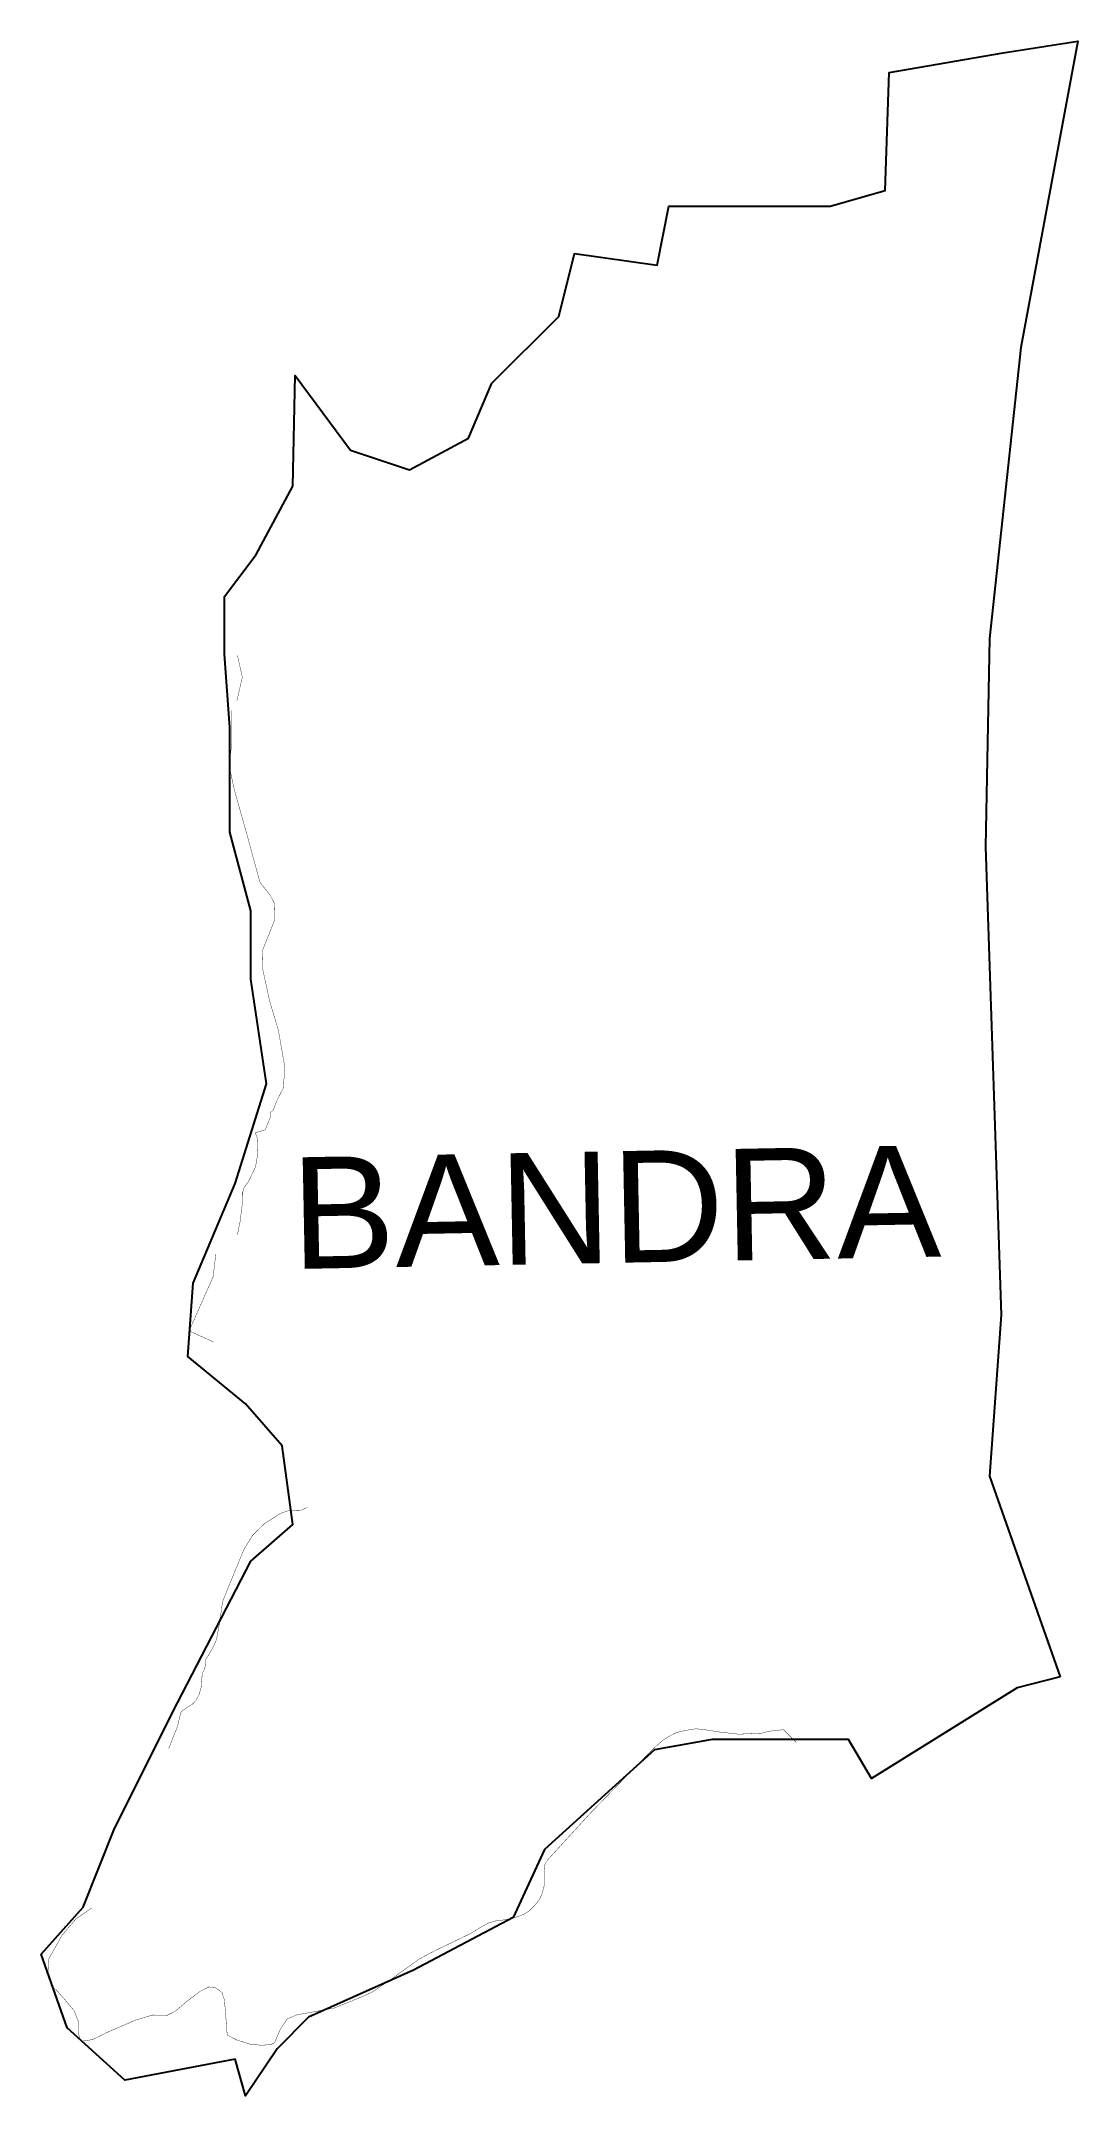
# Model space of a CAD drawing. Header units: metres. Extents: x 270268 to 273055, y 2106718 to 2112242.
import ezdxf

# ---------------------------------------------------------------- set-up
doc = ezdxf.new("R2010")
doc.units = ezdxf.units.M
for name, color, linetype in [('SEAWALL', 170, 'Continuous'), ('village', 3, 'Continuous'), ('VILLAGE NAME', 250, 'Continuous')]:
    doc.layers.add(name, color=color, linetype=linetype)
doc.styles.get("Standard").update_dxf_attribs({"font": 'simplex.shx'})

msp = doc.modelspace()

# ---------------------------------------------------------------- linework, layer by layer
at = {"layer": 'SEAWALL', "const_width": 1, "flags": 128}
for points in [[(270794.3, 2110468.9), (270809, 2110532.1), (270795.7, 2110590.9)], [(270780.5, 2110443), (270780.9, 2110356.7), (270776.2, 2110315.4), (270776.5, 2110280.2), (270787.5, 2110229), (270817.6, 2110122.4), (270856.3, 2109980.6), (270884.2, 2109945.5), (270894.6, 2109925.4), (270895.7, 2109878.9), (270864, 2109799.4), (270863.2, 2109749.6), (270882.7, 2109659.9), (270905.6, 2109583.9), (270913.7, 2109538.5), (270923.3, 2109482.3), (270919, 2109427), (270902.8, 2109395.9), (270891.9, 2109367.8), (270885, 2109362.6), (270885, 2109350.4), (270870.3, 2109315.1), (270843.8, 2109307.2), (270849, 2109293.6), (270850.5, 2109251.4), (270844.5, 2109215.4), (270826.2, 2109177.3), (270814.1, 2109160.2), (270809.8, 2109147.2), (270810.1, 2109125.4), (270802.7, 2109066.9), (270795.5, 2109032.3)], [(270737.7, 2108981.7), (270730.5, 2108920.2), (270665.9, 2108774.5), (270730.7, 2108745.2)], [(270611.1, 2107651.6), (270634.8, 2107711.9), (270642.8, 2107745.8), (270645.7, 2107751.7), (270660.8, 2107762.3), (270674.5, 2107770.8), (270684.6, 2107781.6), (270692.8, 2107796.8), (270698.7, 2107818.6), (270700.4, 2107842), (270700.9, 2107852.7), (270707.7, 2107866.7), (270711, 2107879.8), (270711, 2107891.4), (270731, 2107925.3), (270739.4, 2107944.3), (270747.5, 2107987.9), (270755.4, 2108043.7), (270756.8, 2108048.8), (270777.2, 2108099.5), (270813.4, 2108187.3), (270837.3, 2108226.1), (270868.9, 2108256.7), (270909.7, 2108282.9), (270933.6, 2108291.6), (270966.8, 2108292.3), (270983.6, 2108300.1)], [(270286.8, 2107049.5), (270294.3, 2107015.4), (270312.5, 2106998.6), (270329.8, 2106978.7), (270356.3, 2106947.6), (270368.1, 2106918.3), (270368.6, 2106886.3), (270371.9, 2106870.3), (270379.9, 2106865.2), (270405.2, 2106869), (270451.2, 2106891), (270522.4, 2106921.7), (270568, 2106935.3), (270606.9, 2106934.4), (270629, 2106945.6), (270660.5, 2106972.5), (270697.5, 2107000.1), (270719.4, 2107010.8), (270735.8, 2107009.2), (270754.2, 2106996), (270760.5, 2106976.6), (270763.3, 2106947.9), (270768.3, 2106881.3), (270793.6, 2106868.3), (270830.7, 2106856.6), (270861.2, 2106853.9), (270885.4, 2106855.9), (270895.8, 2106860.9), (270910.3, 2106895.3), (270929.3, 2106924.5), (270954.9, 2106935.4), (271002.1, 2106944.1), (271055.1, 2106953.8), (271096, 2106970.2), (271124.1, 2106981.6), (271157.9, 2106996.6), (271192.8, 2107019.9), (271286.5, 2107086.9), (271324.6, 2107107.1), (271422, 2107154), (271452.3, 2107172.6), (271470.2, 2107182.4), (271489.7, 2107188.3), (271515.8, 2107191.4), (271542.3, 2107197.4), (271565.6, 2107205.6), (271580.6, 2107215.4), (271593.8, 2107228.4), (271606, 2107243.4), (271614, 2107258.7), (271620.1, 2107281.1), (271620.3, 2107306.7), (271620.3, 2107320.3), (271621.5, 2107337.7), (271627.2, 2107349.5), (271742.7, 2107475.8), (271886.7, 2107623.7), (271921.7, 2107658.4), (271938.4, 2107673), (271954.8, 2107683.7), (271975, 2107694.3), (272000.4, 2107700.4), (272026.6, 2107704.6), (272044, 2107703.7), (272094.2, 2107695.7), (272143.8, 2107690.3), (272204.1, 2107692.7), (272225.7, 2107698.2), (272263.6, 2107702.4), (272297.8, 2107668.7)], [(270286.8, 2107049.5), (270288.7, 2107086.6), (270324.7, 2107150.1), (270361.9, 2107193.9), (270404.1, 2107222.9)]]:
    msp.add_lwpolyline(points, dxfattribs=at)
at = {"layer": 'village'}
msp.add_polyline3d([(273008, 2107844.8, 0), (272891.7, 2107814.5, 0), (272500.5, 2107571.3, 0), (272438.8, 2107676.3, 0), (272072.3, 2107676.3, 0), (271917.3, 2107648.1, 0), (271621.2, 2107380.3, 0), (271536.7, 2107197, 0), (271268.8, 2107056.1, 0), (270986.9, 2106929.2, 0), (270902.3, 2106844.6, 0), (270817.7, 2106717.8, 0), (270789.5, 2106816.4, 0), (270493.5, 2106760, 0), (270338.4, 2106901, 0), (270268, 2107098.4, 0), (270380.7, 2107225.2, 0), (270465.3, 2107436.7, 0), (270634.5, 2107775, 0), (270831.8, 2108155.6, 0), (270944.6, 2108254.3, 0), (270916.4, 2108465.7, 0), (270817.7, 2108578.5, 0), (270662.7, 2108705.4, 0), (270676.8, 2108902.7, 0), (270789.5, 2109170.6, 0), (270874.1, 2109438.4, 0), (270831.8, 2109720.4, 0), (270831.8, 2109903.6, 0), (270775.4, 2110115.1, 0), (270775.4, 2110397, 0), (270761.3, 2110594.3, 0), (270761.3, 2110749.4, 0), (270845.9, 2110862.2, 0), (270944.6, 2111045.4, 0), (270951.4, 2111343.6, 0), (271099.4, 2111142.7, 0), (271258, 2111089.9, 0), (271416.6, 2111174.4, 0), (271480, 2111322.5, 0), (271659.7, 2111502.2, 0), (271702, 2111671.4, 0), (271924.1, 2111639.6, 0), (271955.8, 2111798.2, 0), (272389.2, 2111798.2, 0), (272537.3, 2111840.5, 0), (272547.8, 2112157.7, 0), (272854.4, 2112210.6, 0), (273055.3, 2112242.3, 0), (272902.3, 2111418.3, 0), (272817.7, 2110635.9, 0), (272807.1, 2110075.6, 0), (272849.4, 2108817.5, 0), (272817.7, 2108384, 0)], close=True, dxfattribs=at)

# ---------------------------------------------------------------- texts
at = {"layer": 'VILLAGE NAME', "insert": (270936.8, 2109240.7), "char_height": 300, "attachment_point": 1, "rotation": 1.1028}
msp.add_mtext_dynamic_manual_height_columns('{\\fArial|b0|i0|c0|p34;BANDRA}', width=2578.433, gutter_width=1928.7, heights=[0], dxfattribs=at)

doc.saveas('drawing.dxf')
